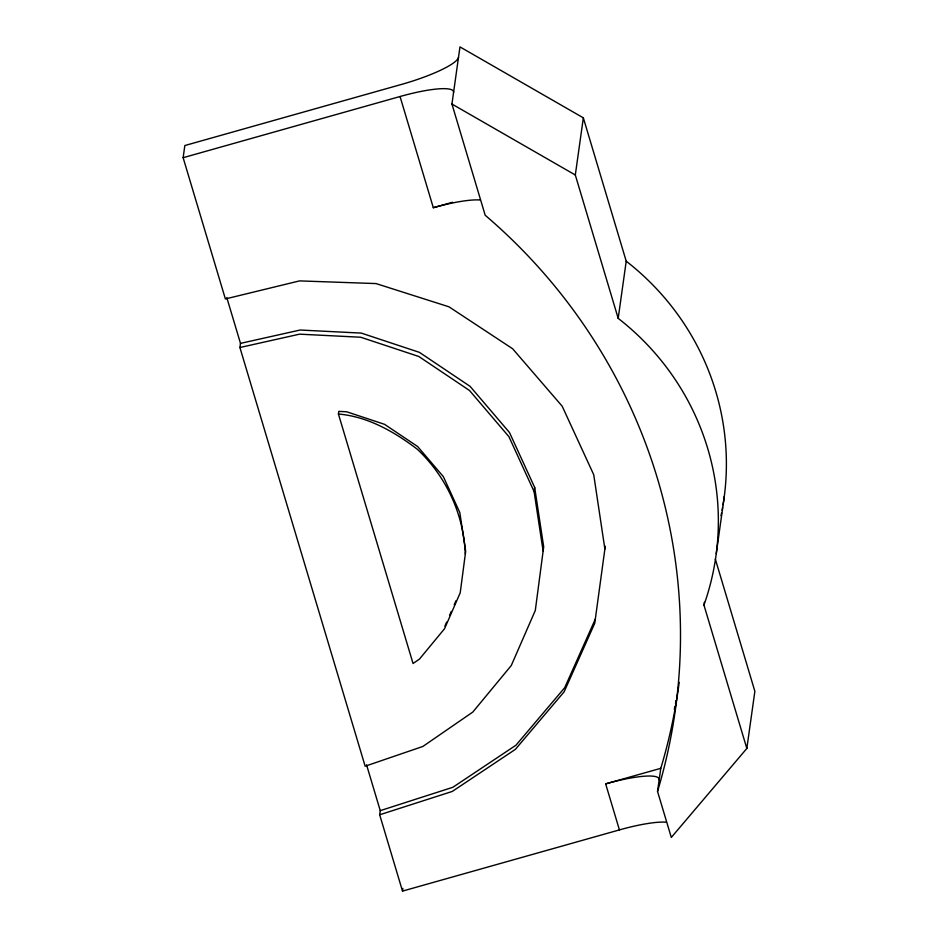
<?xml version="1.0" encoding="UTF-8"?>
<svg xmlns="http://www.w3.org/2000/svg" width="938" height="938" viewBox="0 0 938 938"><rect width="100%" height="100%" fill="white"/><g stroke="black" fill="none" stroke-linecap="round" stroke-linejoin="round"><path stroke-width="1.41" d="M605.268 546.233L594.751 623.266L564.125 691.822L515.372 749.368L452.268 791.438L379.679 814.782L402.508 891.1L619.42 829.907A57.476 10.635 -16.7 0 1 666.355 822.216M604.881 548.976L593.731 474.722L562.179 406.213L512.64 348.76L448.962 306.808L376.044 283.581L299.55 280.896L225.378 298.941L183.133 157.701L184.845 145.542L401.757 84.35A57.476 10.635 -16.7 0 0 458.506 57.265M240.491 343.367L300.125 330.024L361.306 333.096L419.427 352.36L470.102 386.362L509.498 432.535L534.66 487.397L543.688 546.819L535.305 610.45L511.28 665.523L472.834 712.036L422.862 746.46L365.152 766.217L239.905 347.517L240.491 343.367L226.797 297.581M338.43 414.033L338.806 411.372L346.626 411.77L384.568 424.339L417.644 446.535L443.369 476.68L459.796 512.5L465.682 551.286L460.218 592.793L444.53 628.741L419.438 659.109L413.048 663.506L338.43 414.033C367.778 416.531 394.195 431.679 417.269 449.208C446.254 476.61 463.665 514.047 465.307 553.959M715.319 559.071L754.867 691.306L746.836 748.454L671.303 837.446L657.538 791.414A565.602 553.842 8 0 0 485.192 215.248L451.94 104.048L459.972 46.9L583.342 117.848L626.221 261.21A262.663 257.2 8 0 1 723.069 504.738M379.679 814.782L380.253 810.643L366.559 764.845M402.508 891.1L402.883 888.403M746.836 748.454L703.957 605.092A262.663 257.2 8 0 0 618.189 318.357L575.311 174.996L583.342 117.848M543.102 550.958L534.085 491.547L534.66 487.397M618.189 318.357L626.221 261.21M657.538 791.414L660.786 768.328A565.602 553.842 8 0 0 679.182 682.407M703.957 605.092L704.356 602.231M716.257 553.608L724.288 496.46M444.905 626.08L446.652 622.082M449.56 615.434L451.295 611.435M454.203 604.775L455.95 600.777M595.325 619.115L564.711 687.683L515.959 745.218L452.843 787.287L380.253 810.643M183.133 157.701L400.045 96.52A57.476 10.635 -16.7 0 1 453.558 92.51M400.045 96.52L433.309 207.708L452.608 202.268M619.42 829.907L605.655 783.875L660.786 768.328M239.905 347.517L299.539 334.163L360.72 337.234L418.84 356.499L469.516 390.501L508.924 436.674L534.085 491.547M451.94 104.048L575.311 174.996M722.6 507.493A262.663 257.2 8 0 1 722.108 510.237M721.58 512.98A262.663 257.2 8 0 1 721.017 515.712M678.326 687.66A565.602 553.842 8 0 1 677.846 690.556M676.04 700.651A565.602 553.842 8 0 1 675.489 703.523M674.914 706.396A565.602 553.842 8 0 1 674.34 709.269M605.655 783.875A57.476 10.635 -16.7 0 1 659.156 779.865M433.309 207.708A57.476 10.635 -16.7 0 1 480.244 200.017"/></g></svg>
